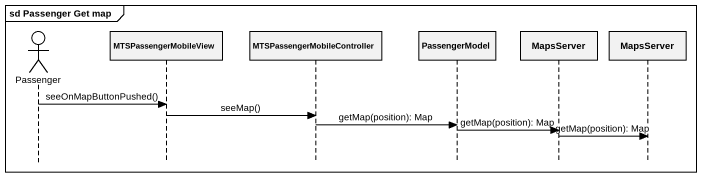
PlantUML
@startuml
mainframe sd Passenger Get map
hide footbox
actor Passenger
participant MTSPassengerMobileView
participant MTSPassengerMobileController
participant PassengerModel
participant MapsServer
participant "MapsServer" as MapsServer_2

Passenger -> MTSPassengerMobileView : seeOnMapButtonPushed()
MTSPassengerMobileView -> MTSPassengerMobileController : seeMap()
MTSPassengerMobileController -> PassengerModel : getMap(position): Map
PassengerModel -> MapsServer : getMap(position): Map
MapsServer -> MapsServer_2 : getMap(position): Map
@enduml
